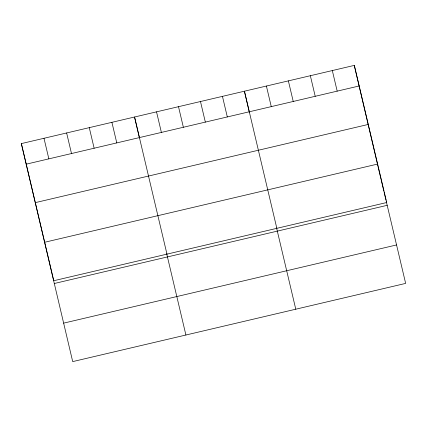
<?xml version="1.0" encoding="UTF-8"?>
<svg xmlns="http://www.w3.org/2000/svg" width="427" height="427" viewBox="0 0 427 427"><rect width="100%" height="100%" fill="white"/><g stroke="black" fill="none" stroke-linecap="round" stroke-linejoin="round"><path stroke-width="0.64" d="M21.35 143.6L354.298 65.395L386.713 202.521L53.765 280.726L21.35 143.6L72.702 361.605L405.65 283.4L386.28 201.469M26.212 164.176L359.16 85.976M35.308 202.638L368.255 124.438M44.675 242.264L377.623 164.059M54.245 283.517L387.193 205.318M63.612 323.143L396.56 244.943M377.948 166.215L354.298 65.395M378.098 166.856L380.98 179.036M381.13 179.676L383.857 191.216M384.161 192.497L385.981 200.188M332.323 70.556L337.186 91.138M310.349 75.718L315.211 96.299M288.374 80.879L293.237 101.461M266.4 86.04L271.262 106.622M276.84 228.328L244.425 91.202L249.336 112.173M276.563 227.917L295.778 309.207M222.451 96.363L227.313 116.945M200.476 101.525L205.339 122.106M178.502 106.686L183.364 127.267M156.528 111.847L161.39 132.429M166.968 254.134L134.553 117.009L139.464 137.98M166.69 253.723L185.905 335.014M111.911 122.325L116.779 142.906M89.27 127.646L94.137 148.228M66.633 132.962L71.496 153.544M43.992 138.279L48.854 158.86"/></g></svg>
